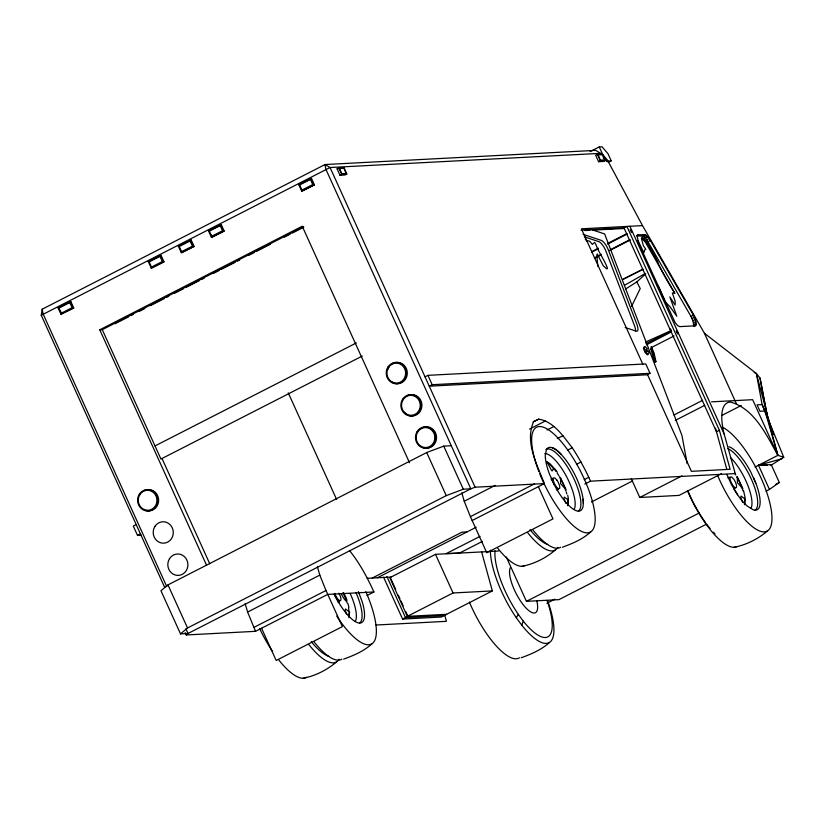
<?xml version="1.0" encoding="UTF-8"?>
<svg xmlns="http://www.w3.org/2000/svg" width="825" height="825" viewBox="0 0 825 825"><rect width="100%" height="100%" fill="white"/><g stroke="black" fill="none" stroke-linecap="round" stroke-linejoin="round"><path stroke-width="1.24" d="M637.065 236.022L638.715 243.303L675.139 322.616L677.696 325.597L679.821 326.628L695.052 325.823L696.166 324.627L695.382 319.502L693.433 315.191L649.223 238.497L645.501 234.723L638.179 234.816L637.065 236.022L643.077 235.971L646.8 239.735L690.999 316.439L692.959 320.739L693.743 325.865L696.166 324.627M349.058 616.533L349.109 611.15M567.868 504.611L567.92 499.228M583.357 503.229L583.038 506.509A35.341 11.457 62.9 0 1 554.606 485.409L549.584 474.334A35.341 11.457 62.9 0 1 545.263 455.214L546.47 449.491A35.341 11.457 62.9 0 1 561.196 454.379L564.506 458.226A35.341 11.457 62.9 0 1 583.1 499.228L583.357 503.229L583.11 499.218M744.666 503.632L744.717 498.259M553.214 478.459L553.338 480.521A6.167 2.001 62.9 0 0 558.999 488.792A6.167 2.001 62.9 0 0 557.102 480.367M730.012 477.479L730.135 479.552A6.167 2.001 62.9 0 0 735.797 487.823A6.167 2.001 62.9 0 0 733.899 479.397L731.662 476.994L730.166 477.056M41.25 315.253L42.209 309.2L325.019 164.536L595.64 150.367L600.693 153.337L330.072 167.516L41.25 315.253L164.66 587.317M547.583 600.703A58.915 19.099 62.9 0 1 550.512 641.623A58.915 19.099 62.9 0 1 521.823 625.226L523.267 621.112L518.296 614.357A53.182 17.242 62.9 0 1 495.052 550.78M348.831 617.636L349.625 612.016L345.458 608.994L345.128 610.521L346.552 614.089M567.641 505.704L568.425 500.094L564.269 497.073L563.939 498.589L565.837 503.353M744.439 504.735L745.222 499.125L741.056 496.093L740.737 497.619L742.624 502.373M766.043 491.174L769.447 489.442L758.484 465.279L771.2 464.619L770.89 465.352L783.75 457.246L762.094 404.559L756.37 373.488L704.437 333.269L642.51 225.607L608.2 161.525L607.004 161.587L603.127 157.07M631.496 306.539L640.231 288.544L636.838 281.923L645.707 273.848M644.263 346.789L643.407 348.263L644.954 352.306L647.367 354.874M646.109 349.202L647.058 351.687L646.841 349.986M521.823 625.237L516.306 617.76L518.296 614.357M783.75 457.246L777.893 455.359L767.436 416.646L760 377.984L756.37 373.488L754.153 372.539M643.902 240.137L644.521 239.333L642.768 237.92L642.139 238.724L645.253 241.931L674.541 292.844M645.253 241.931L645.872 241.127L644.521 239.333M553.369 478.026L554.833 477.953L557.102 480.367M336.61 661.846C327.247 669.879 315.501 675.85 303.311 678.222M371.941 643.768C364.062 651.152 353.667 655.473 343.643 659.123M555.411 549.924C546.047 557.958 534.311 563.929 522.112 566.301M590.752 531.847C582.873 539.22 572.478 543.551 562.444 547.202M549.502 642.407C541.613 649.77 531.238 654.122 521.194 657.762M767.549 530.877C758.185 538.911 746.439 544.882 734.25 547.253M451.285 445.717L443.757 446.119L426.711 452.533L167.98 584.884L160.958 590.772L180.51 633.878L188.028 633.476L470.838 488.823L475.097 487.214L544.366 483.584C537.075 464.475 524.494 441.798 533.713 421.472L538.777 419.131C554.142 421.75 563.269 436.446 572.241 447.769C579.253 458.391 585.348 469.559 590.556 481.171L735.23 473.591L723.793 432.774A65.794 21.326 62.9 0 1 730.331 402.043C754.349 408.499 766.621 435.311 777.893 455.359L755.081 467.022M180.51 633.878L187.523 627.98L446.263 495.629L463.31 489.215L470.838 488.823L325.813 169.115L325.019 164.536L330.072 167.516L475.097 487.214M185.223 632.631L186.275 634.951L188.028 633.476L185.903 628.794M625.762 288.874L636.838 281.923M769.447 489.442L779.316 482.501L771.2 464.619M624.494 285.326L645.294 273.488M646.511 344.84L671.663 331.743M480.078 536.363L446.284 553.554L459.494 553.08L482.388 541.417M58.028 307.735L70.816 301.537L73.734 307.983L60.947 314.181L58.028 307.735L58.781 307.694M148.283 261.566L161.071 255.368L163.989 261.814L151.955 267.97L151.212 268.012L148.283 261.566L161.071 255.368M178.365 246.18L191.153 239.982L194.081 246.428L182.047 252.584L181.294 252.625L178.365 246.18L191.153 239.982M208.457 230.783L221.244 224.596L224.163 231.041L212.128 237.198L211.375 237.229L208.457 230.783L221.244 224.596M298.712 184.614L311.499 178.427L314.418 184.872L302.383 191.029L301.641 191.06L298.712 184.614L310.406 178.984M59.874 307.137L70.816 301.537M299.609 184.955L310.437 179.417L312.778 184.573L301.95 190.111L299.465 184.583M337.074 168.795L338.879 167.867L343.891 167.609L346.82 174.054L345.015 174.983L339.993 175.24L337.074 168.795L339.58 168.661M181.603 251.666L192.431 246.128L190.09 240.972L179.262 246.51L182.047 252.584M60.947 314.181L73.734 307.983M151.212 268.012L163.989 261.814M181.294 252.625L194.081 246.428M211.375 237.229L224.163 231.041M301.641 191.06L314.418 184.872M339.993 175.24L341.798 174.322L346.82 174.054M206.518 565.156L99.763 329.814L302.239 226.246L409.52 462.753M99.763 329.814L102.269 329.68L303.6 226.7M114.984 323.761L128.71 316.748M131 315.573L133.289 314.407M139.013 311.479L144.726 308.55M150.449 305.632L164.175 298.609M166.464 297.433L168.754 296.268M174.467 293.339L183.624 288.657M185.914 287.492L199.64 280.469M201.929 279.293L204.208 278.128M213.366 273.446L219.079 270.517M221.368 269.352L235.094 262.329M237.383 261.154L239.673 259.988M248.82 255.307L254.543 252.378M256.833 251.213L270.559 244.19M284.285 237.167L290.008 234.238M292.298 233.073L303.734 227.215M590.092 151.614L599.27 146.922L602.023 146.778L607.994 153.718L611.212 160.813L608.922 161.989M602.477 154.058L597.465 154.327L595.66 155.244L598.579 161.7L603.601 161.432L605.406 160.514L599.27 146.922M598.579 161.7L600.383 160.772L605.406 160.514M607.004 161.587L611.212 160.813M155.007 445.933L356.338 342.952M362.278 356.049L160.947 459.03L102.269 329.68M581.017 230.165L623.999 227.917L626.907 226.432L719.39 430.299L730.115 469.291L691.402 471.323L647.584 374.705M591.525 251.687L598.373 248.191M607.509 243.519L626.907 233.588M591.577 252.264L598.476 248.737M607.602 244.066L627.072 234.114M636.56 235.651L638.179 234.816M594.392 257.864L601.239 254.358M610.366 249.697L629.764 239.766M594.908 258.081L600.621 255.162M609.747 250.501L630.279 239.993M642.108 235.723L644.531 234.486M643.077 235.971L645.501 234.723M644.232 236.754L646.656 235.517M645.501 238.043L647.924 236.806M646.8 239.735L649.223 238.497M648.027 241.725L650.461 240.487M136.197 524.576L133.289 526.061L137.538 535.415L141.384 535.219M425.019 376.829L427.938 375.344L645.769 363.928L650.007 373.292L647.099 374.777L429.268 386.193L432.176 384.698L650.007 373.292M137.538 535.415L140.446 533.93M690.999 316.439L693.433 315.191M692.092 318.584L694.516 317.336M692.959 320.739L695.382 319.502M693.547 322.761L695.97 321.523M693.815 324.514L696.238 323.276M651.111 347.696L674.025 335.981M694.145 326.329L695.764 325.504M533.043 422.07L538.777 419.131M529.619 429.052L545.665 420.843M547.058 430L553.926 426.484M557.267 438.601L562.99 435.672M349.46 550.502C359.618 563.021 367.238 577.366 373.942 591.968L327.752 594.392L255.544 631.321L247.603 612.047L319.811 575.107L317.367 566.682M538.354 486.668L552.977 518.894L486.781 552.75L470.405 516.646L464.228 501.239L495.165 485.409M567.652 450.12L572.241 447.769M253.791 627.454L325.999 590.514L319.811 575.107M470.405 516.646L534.59 483.811M576.458 464.31L581.037 461.969M673.953 414.996L702.601 400.342M472.168 520.523L544.366 483.584M675.262 420.41L704.767 405.323M372.261 578.047L461.918 532.187L467.012 531.919M377.355 577.778L476.18 527.237M498.713 551.028L435.528 554.338L389.812 577.717L407.344 616.357L446.624 614.305M584.213 479.634L588.803 477.293M367.063 595.485L373.942 591.968M584.822 484.1L590.556 481.171M721.968 415.377L741.283 405.498M719.39 430.299L716.482 431.784L623.999 227.917M591.412 501.992L632.631 480.903M407.344 616.357L453.049 592.979L492.339 590.917L481.614 551.925M631.28 478.727L639.777 497.465L681.924 475.901M383.573 577.16L402.579 619.059L407.921 616.327M492.339 590.917L441.293 617.028L402.579 619.059M721.473 473.715L679.058 495.402L639.777 497.465M506.323 557.009L526.433 601.342L699.352 512.903M775.871 484.265L779.316 482.501M546.872 603.292L554.874 599.197M706.633 524.081L558.917 599.641L526.433 601.342M642.634 269.301L623.019 279.304L643.118 269.28M645.996 343.571L671.437 331.196M645.532 342.055L671.23 330.536M651.441 349.439L650.708 348.645L654.524 361.69L655.958 361.659L654.039 352.822L651.265 346.562L655.328 361.443M654.524 361.69L655.958 361.659M781.997 458.71L758.484 465.279L767.167 465.331M642.51 225.607L581.398 228.814L642.83 364.227M584.842 230.557L589.937 230.288M592.484 230.154L624.308 228.494M711.573 401.837L752.648 399.682L777.903 455.359L765.012 411.005L760 411.273L757.072 404.827L762.094 404.559L767.436 416.646L773.675 434.672M367.115 578.315L391.091 577.067M444.201 615.543L405.498 617.574L386.894 576.572M186.275 634.951L255.544 631.321M375.994 625.02L446.407 621.328L444.757 615.337M589.029 228.773L604.643 233.96L681.945 435.445L687.153 463.609M583.079 234.352L601.353 240.426A9.219 2.991 62.9 0 1 608.345 249.923L636.848 324.225A9.219 2.991 62.9 0 1 636.158 331.165L625.195 327.515M584.306 236.806L598.929 241.673A9.219 2.991 62.9 0 1 605.921 251.171L634.425 325.463A9.219 2.991 62.9 0 1 635.528 330.897M669.622 328.494L671.303 330.072M551.75 466.146L554.194 468.982L549.378 463.856A26.08 8.456 62.9 0 0 547.15 462.206M656.937 284.965L658.587 286.574L663.867 299.217M664.589 301.445L669.838 306.498L676.82 316.233L669.838 296.928L675.128 305.054L675.221 301.517L672.365 292.978L674.963 293.36A90.812 29.442 62.9 0 1 653.998 254.389L648.048 244.19L642.046 237.239L641.458 238.404L643.283 245.541L645.81 249.315L644.872 249.686L643.851 252.749L637.911 240.498M647.439 348.965L645.026 346.397L644.17 347.872L645.717 351.924L648.13 354.482L648.997 353.007L648.223 350.986M602.776 154.657L608.2 160.968M585.203 238.941L586.864 241.282L587.379 240.694L589.72 241.23L592.36 244.437L594.557 242.354L595.732 244.035C598.682 252.749 604.519 259.772 607.52 268.352L606.839 268.94L603.209 265.733L597.259 253.966L596.795 255.399L597.877 266.454M554.854 468.909L557.246 472.168M726.846 474.468L731.404 484.44L737.602 494.763A35.341 11.457 62.9 0 0 747.419 506.199L753.194 509.767A35.341 11.457 62.9 0 0 755.824 483.161L750.802 472.075A35.341 11.457 62.9 0 0 729.011 446.738M734.394 489.772L737.602 494.763M645.872 241.127L657.968 262.154M551.904 479.882L554.606 485.409M343.417 592.587C349.594 602.889 346.665 604.416 341.447 594.268M704.437 333.269L736.302 403.528M597.465 154.327L600.383 160.772M629.908 226.267L724.164 434.053M338.879 167.867L341.798 174.322M427.938 375.344L432.176 384.698M443.757 446.119L463.31 489.215M310.747 178.458L313.665 184.913M426.711 452.533L446.263 495.629M435.528 554.338L453.049 592.979M390.916 578.841L395.701 589.38M398.351 595.238L399.95 598.754M401.012 601.095L403.136 605.787M405.797 611.645L407.385 615.161M220.492 224.627L223.41 231.072M288.255 392.865L336.641 499.527M211.159 235.042L212.128 237.198M190.4 240.023L193.328 246.469M325.999 590.514L342.375 626.618L276.189 660.474L261.566 628.248M160.318 255.41L163.247 261.855M161.968 458.411L209.767 563.784M70.063 301.579L72.982 308.024M60.246 310.922L61.7 314.139M167.98 584.884L187.523 627.98M166.784 586.637L43.003 313.778L42.209 309.2M753.503 477.603L755.824 483.151M358.359 591.607L362.103 601.446A35.341 11.457 62.9 0 1 358.091 622.823A35.341 11.457 62.9 0 1 334.135 594.021A35.351 11.437 62.9 0 0 338.797 602.663M756.37 373.488L769.508 423.266M767.498 416.553L769.519 423.256M461.783 492.814L464.228 501.239M245.159 603.622L247.603 612.047M715.481 428.165L726.866 469.569M743.542 490.627L745.13 497.671M566.301 492.071L566.806 493.948M347.933 603.529L348.934 607.221M760 377.984L767.436 416.646M348.501 607.747L348.903 610.015M567.734 495.289L568.342 498.64M654.637 358.586L655.153 361.897M144.241 490.566A10.715 10.034 87 0 1 158.637 499.672A10.715 10.034 87 0 1 145.344 510.335M547.037 600.425A53.182 17.242 62.9 0 1 548.945 636.096A53.182 17.242 62.9 0 1 523.267 621.112M516.316 617.75A58.915 19.099 62.9 0 1 490.39 550.203M519.42 657.793A58.915 19.099 62.9 0 1 469.384 602.064M536.838 600.868A26.08 8.456 62.9 0 1 523.432 605.014A26.08 8.456 62.9 0 1 510.417 567.579M339.003 659.268A58.915 19.099 62.9 0 1 308.932 644.676M328.876 656.401A53.182 17.242 62.9 0 1 311.211 641.613M306.529 677.232A58.915 19.099 62.9 0 1 278.86 660.072M272.673 651.595A58.915 19.099 62.9 0 1 259.586 628.475M365.795 591.68A58.915 19.099 62.9 0 1 372.622 643.273A58.915 19.099 62.9 0 1 336.724 616.11M341.859 659.154A58.915 19.099 62.9 0 1 314.191 642.015M356.029 592.711A34.815 11.282 62.9 0 1 359.483 623.081M342.922 592.845A26.08 8.456 62.9 0 1 347.181 603.023M350.336 593.835A32.051 10.385 62.9 0 1 355.276 621.4M339.333 601.085A6.487 2.114 62.9 0 1 337.611 601.611M338.858 593.165A6.167 2.001 62.9 0 1 340.189 600.724A6.167 2.001 62.9 0 1 334.775 593.34M557.813 547.346A58.915 19.099 62.9 0 1 527.742 532.754M547.687 544.469A53.182 17.242 62.9 0 1 530.021 529.681M524.349 565.816A58.915 19.099 62.9 0 1 497.661 548.151M722.257 427.092A58.915 19.099 62.9 0 1 765.332 488.4A58.915 19.099 62.9 0 1 761.073 531.465A58.915 19.099 62.9 0 1 717.502 475.169M736.488 546.769A58.915 19.099 62.9 0 1 687.431 490.555M715.028 533.888A53.182 17.242 62.9 0 1 713.398 532.208M710.077 528.454A53.182 17.242 62.9 0 1 706.984 524.576M705.561 522.658A53.182 17.242 62.9 0 1 687.792 490.576M727.877 448.645A34.815 11.282 62.9 0 1 751.554 479.624A34.815 11.282 62.9 0 1 755.092 510.18M734.632 473.117A26.08 8.456 62.9 0 1 735.797 474.994M736.921 476.943A26.08 8.456 62.9 0 1 743.098 491.102M730.414 457.514A32.051 10.385 62.9 0 1 747.563 484.729A32.051 10.385 62.9 0 1 750.874 508.499M734.941 488.183A6.487 2.114 62.9 0 1 733.714 488.957M728.062 478.149A6.487 2.114 62.9 0 1 729.785 477.623M552.214 447.717A35.331 11.457 62.9 0 1 561.196 454.389M538.859 471.529A58.915 19.099 62.9 0 1 557.762 437.786A58.915 19.099 62.9 0 1 593.453 528.681A58.915 19.099 62.9 0 1 539.756 473.828M560.67 547.233A58.915 19.099 62.9 0 1 533.002 530.093M545.975 449.522A34.815 11.282 62.9 0 1 571.684 474.241A34.815 11.282 62.9 0 1 578.294 511.16M554.802 469.765A26.08 8.456 62.9 0 1 556.029 471.426M557.226 473.179A26.08 8.456 62.9 0 1 558.989 475.973M559.556 476.933A26.08 8.456 62.9 0 1 565.991 491.092M544.789 453.585A32.051 10.385 62.9 0 1 566.703 476.912A32.051 10.385 62.9 0 1 574.087 509.468M556.916 489.926A6.487 2.114 62.9 0 1 556.421 489.679M551.203 479.717A6.487 2.114 62.9 0 1 552.987 478.593M558.205 488.555A6.487 2.114 62.9 0 1 557.36 489.998M407.509 395.608A10.715 10.034 87 0 1 421.915 404.704A10.715 10.034 87 0 1 408.623 415.377M406.271 414.109A10.715 10.034 87 0 1 404.312 412.232M419.946 429.361A10.715 10.034 87 0 1 436.373 435.548A10.715 10.034 87 0 1 423.235 447.604M395.381 362.505A10.715 10.034 87 0 1 407.292 373.88A10.715 10.034 87 0 1 393.999 383.14M393.185 382.8A10.715 10.034 87 0 1 391.658 381.872M387.791 369.466A10.715 10.034 87 0 1 388.967 366.981M390.71 364.897A10.715 10.034 87 0 1 392.123 363.815M392.896 363.371A10.715 10.034 87 0 1 394.525 362.722M560.453 477.799L560.701 483.821L566.063 489.648L560.453 477.799M737.251 476.819L737.488 482.852L742.861 488.668L737.251 476.819M553.73 468.002L552.358 470.827L551.647 470.642L546.923 461.763L550.11 463.877L553.73 468.002M631.991 231.846L631.568 232.444L630.238 229.505L631.991 231.846M678.037 333.362L677.624 333.96L676.283 331.011L678.037 333.362M69.754 302.528L58.926 308.065L61.256 313.232L72.095 307.684L69.754 302.528M160.009 256.358L149.181 261.907L151.522 267.063L162.35 261.515L160.009 256.358M220.182 225.586L209.344 231.124L211.685 236.28L222.523 230.742L220.182 225.586M343.932 168.269L339.415 168.506L341.756 173.662L346.273 173.425L343.932 168.269M602.518 154.718L598.001 154.956L600.342 160.112L604.859 159.875L602.518 154.718M154.935 526.402A10.715 10.034 87 0 0 162.525 543.149A10.715 10.034 87 0 0 172.27 527.845A10.715 10.034 87 0 0 154.935 526.402M169.548 558.628A10.715 10.034 87 0 0 177.148 575.376A10.715 10.034 87 0 0 186.893 560.082A10.715 10.034 87 0 0 169.548 558.628M139.312 494.227A10.715 10.034 87 0 0 146.902 510.974A10.715 10.034 87 0 0 156.647 495.67A10.715 10.034 87 0 0 139.312 494.227M139.868 494.629A9.993 9.353 87 0 0 146.953 510.252A9.993 9.353 87 0 0 156.038 495.98A9.993 9.353 87 0 0 139.868 494.629M403.147 399.671A9.993 9.353 87 0 0 410.231 415.295A9.993 9.353 87 0 0 419.317 401.022A9.993 9.353 87 0 0 403.147 399.671M402.59 399.259A10.715 10.034 87 0 0 410.18 416.006A10.715 10.034 87 0 0 419.925 400.713A10.715 10.034 87 0 0 402.59 399.259M417.759 431.898A9.993 9.353 87 0 0 424.854 447.521A9.993 9.353 87 0 0 433.94 433.249A9.993 9.353 87 0 0 417.759 431.898M417.202 431.496A10.715 10.034 87 0 0 424.803 448.243A10.715 10.034 87 0 0 434.538 432.939A10.715 10.034 87 0 0 417.202 431.496M387.967 367.032A10.715 10.034 87 0 0 395.557 383.78A10.715 10.034 87 0 0 405.302 368.476A10.715 10.034 87 0 0 387.967 367.032M388.523 367.434A9.993 9.353 87 0 0 395.608 383.058A9.993 9.353 87 0 0 404.693 368.785A9.993 9.353 87 0 0 388.523 367.434"/></g></svg>
